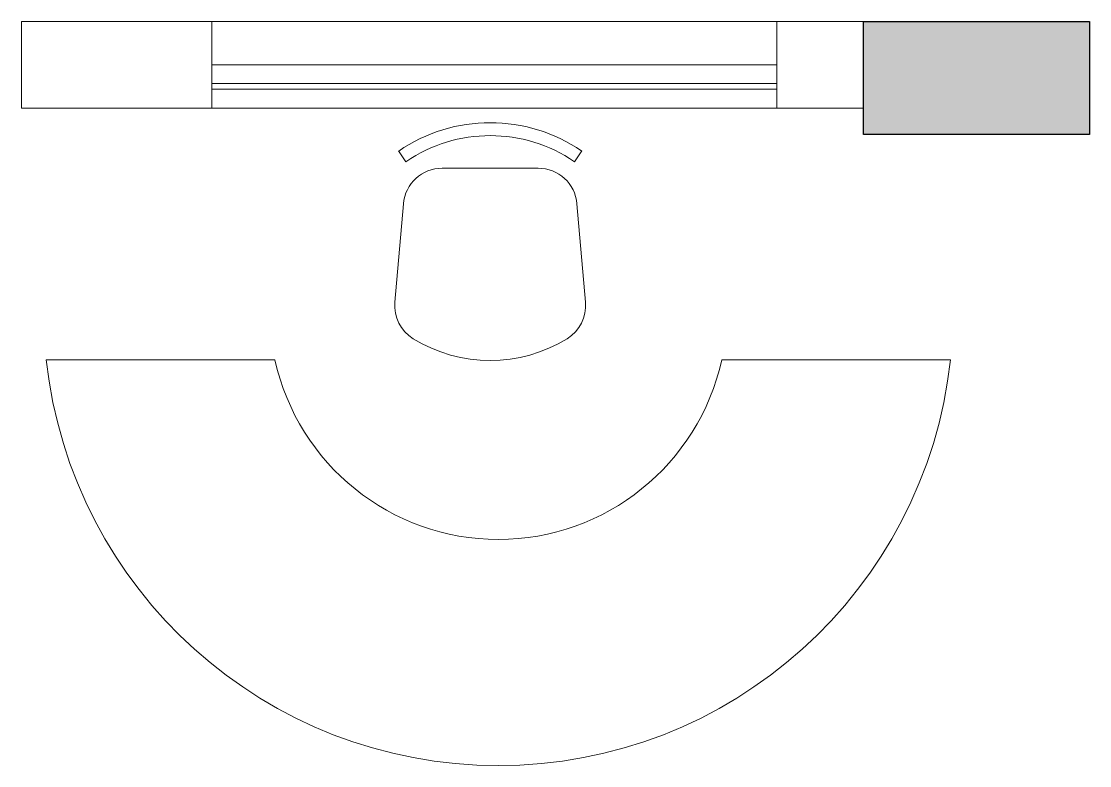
# Model space of a CAD drawing. Header units: inches. Extents: x 719368 to 6315912, y -2624014 to 446967.
# Drawn here: x 6097818 to 6100654, y -2146772 to -2144797 of the extents above; entities that cross this region are included whole.
import ezdxf
from ezdxf.lldxf.tags import DXFTag

# ---------------------------------------------------------------- set-up
doc = ezdxf.new("R2010")
doc.units = ezdxf.units.IN
doc.header["$LTSCALE"] = 20
doc.header["$MEASUREMENT"] = 0
doc.linetypes.add('CENTER2', pattern=[1.125, 0.75, -0.125, 0.125, -0.125])
doc.layers.get('0').update_dxf_attribs({"color": 51, "lineweight": 30})
for name, color, linetype, lineweight in [('COL HATCH', 254, 'Continuous', 5), ('COLUMN', 2, 'Continuous', 25), ('FIXTURE', 15, 'DASHDOT', 9), ('Ventilator', 6, 'DASHED', 20), ('WALL', 1, 'Continuous', 18), ('Window-Wall', 7, 'Continuous', 20)]:
    doc.layers.add(name, color=color, linetype=linetype, lineweight=lineweight)
doc.layers.add('expension joint', color=248, linetype='Continuous')
tags = doc.linetypes.add('DASHDOT', pattern=[1, 0.5, -0.25, 0, -0.25]).pattern_tags.tags
tags[10:11] = [DXFTag(74, 4), DXFTag(75, 0), DXFTag(340, '0'), DXFTag(46, 1.0), DXFTag(50, 0.0), DXFTag(44, 0.0), DXFTag(45, 0.0)]
tags[8:9] = [DXFTag(74, 4), DXFTag(75, 0), DXFTag(340, '0'), DXFTag(46, 1.0), DXFTag(50, 0.0), DXFTag(44, 0.0), DXFTag(45, 0.0)]
tags[6:7] = [DXFTag(74, 4), DXFTag(75, 0), DXFTag(340, '0'), DXFTag(46, 1.0), DXFTag(50, 0.0), DXFTag(44, 0.0), DXFTag(45, 0.0)]
tags[4:5] = [DXFTag(74, 4), DXFTag(75, 0), DXFTag(340, '0'), DXFTag(46, 1.0), DXFTag(50, 0.0), DXFTag(44, 0.0), DXFTag(45, 0.0)]
tags = doc.linetypes.add('DASHED', pattern=[0.75, 0.5, -0.25]).pattern_tags.tags
tags[6:7] = [DXFTag(74, 4), DXFTag(75, 0), DXFTag(340, '0'), DXFTag(46, 1.0), DXFTag(50, 0.0), DXFTag(44, 0.0), DXFTag(45, 0.0)]
tags[4:5] = [DXFTag(74, 4), DXFTag(75, 0), DXFTag(340, '0'), DXFTag(46, 1.0), DXFTag(50, 0.0), DXFTag(44, 0.0), DXFTag(45, 0.0)]

# ---------------------------------------------------------------- blocks, each defined once
blk = doc.blocks.new('VENTILATOR')
at = {"layer": 'Ventilator', "ltscale": 0.02}
for p, q in [((-0.18, -1.5), (-0.18, 0)), ((-0.165, 0), (-0.165, -1.5))]:
    blk.add_line(p, q, dxfattribs=at)
at = {"layer": 'Window-Wall'}
for p, q in [((-0.23, 0), (0, 0)), ((-0.23, -1.5), (-0.23, 0)), ((-0.115, 0), (-0.115, -1.5)), ((0, 0), (0, -1.5)), ((-0.23, -1.5), (0, -1.5))]:
    blk.add_line(p, q, dxfattribs=at)
blk = doc.blocks.new('chair1')
for p, q in [((527.5, 223.6), (555.9, 243)), ((527.5, -223.6), (555.9, -243))]:
    blk.add_line(p, q)
blk.add_lwpolyline([(57.8, 204.3, -0.283804), (154.6, 253), (416, 230.3, -0.389031), (510.3, 127.5), (510.3, -127.5, -0.389031), (416, -230.3), (154.6, -253, -0.283804), (57.8, -204.3)], format="xyb")
for centre, radius, start, end in [((200.7, 0), 430.3, 325.6197, 34.3803), ((389.7, 0), 389.7, 148.3892, 211.6108), ((200.7, 0), 395.9, 325.6197, 34.3803)]:
    blk.add_arc(centre, radius, start, end)
blk = doc.blocks.new('rec table')
at = {"layer": 'FIXTURE', "linetype": 'CENTER2'}
blk.add_line((12601.8961, -1085.3188), (12601.289, -1085.3188), dxfattribs=at)
at = {"layer": 'FIXTURE'}
blk.add_line((12603.689, -1085.3188), (12603.0819, -1085.3188), dxfattribs=at)
for radius, start, end in [(1.2071, 186.2001, 353.7999), (0.6071, 192.4007, 347.5993)]:
    blk.add_arc((12602.489, -1085.1884), radius, start, end, dxfattribs=at)
at = {"layer": 'FIXTURE', "xscale": 0.001000000000426, "yscale": 0.001000000000426, "zscale": 0.001000000000426, "rotation": 90}
blk.add_blockref('chair1', (12602.4674, -1085.3207), dxfattribs=at)

msp = doc.modelspace()

# ---------------------------------------------------------------- hatches: boundary and pattern name
at = {"layer": 'COL HATCH'}
h = msp.add_hatch(color=3, dxfattribs=at)
h.dxf.hatch_style = 1
h.paths.add_polyline_path([(6100653.9475, -2144797.691), (6100653.9475, -2145097.691), (6100053.9475, -2145097.691), (6100053.9475, -2144797.691)])

# ---------------------------------------------------------------- linework, layer by layer
at = {"layer": 'COLUMN', "color": 3}
for p, q in [((6100053.9475, -2145097.691), (6100053.9475, -2144797.691)), ((6100053.9475, -2144797.691), (6100653.9475, -2144797.691)), ((6100653.9475, -2144797.691), (6100653.9475, -2145097.691)), ((6100653.9475, -2145097.691), (6100053.9475, -2145097.691))]:
    msp.add_line(p, q, dxfattribs=at)
at = {"layer": 'WALL'}
msp.add_lwpolyline([(6097818.3292, -2144797.4966), (6097818.3292, -2145027.691), (6098323.9475, -2145027.691), (6098323.9475, -2144797.4966)], close=True, dxfattribs=at)
msp.add_lwpolyline([(6099823.9475, -2144797.691), (6099823.9475, -2145027.691), (6100053.9475, -2145027.691), (6100053.9475, -2144797.691), (6099823.9475, -2144797.691)], dxfattribs=at)

# ---------------------------------------------------------------- block references
at = {"layer": 'expension joint', "color": 3, "xscale": 1000, "yscale": 1000, "zscale": 1000}
msp.add_blockref('rec table', (-6503404.5738, -1060376.5616), dxfattribs=at)
at = {"layer": 'WALL', "xscale": 1000, "yscale": 1000, "zscale": 1000, "rotation": 90}
msp.add_blockref('VENTILATOR', (6098323.9475, -2144797.691), dxfattribs=at)

doc.saveas('drawing.dxf')
